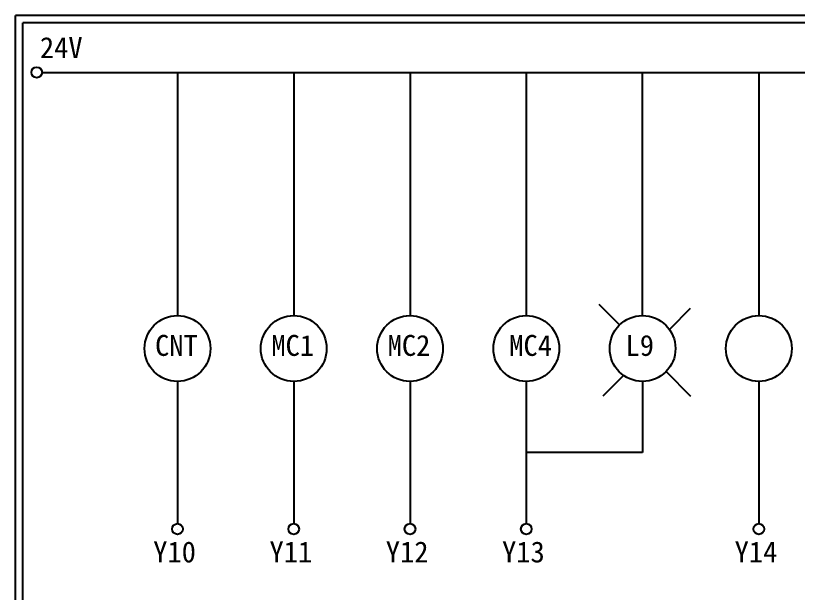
# Model space of a CAD drawing. Extents: x 926 to 1213, y 3 to 207.
# Drawn here: x 925.7 to 1060.4, y 107.6 to 207 of the extents above; entities that cross this region are included whole.
import ezdxf

# ---------------------------------------------------------------- set-up
doc = ezdxf.new("R2010")
doc.units = 0
doc.layers.add('圖框層', color=7, linetype='CONTINUOUS')
doc.layers.add('標尺寸層', color=3, linetype='CONTINUOUS')
doc.styles.add('STSL', font='KAIU.TTF')

msp = doc.modelspace()

# ---------------------------------------------------------------- linework, layer by layer
at = {"layer": '圖框層', "color": 7}
for p, q in [((1212.74, 206.97), (925.74, 206.97)), ((925.74, 3), (925.74, 206.97)), ((1211.49, 205.72), (926.99, 205.72)), ((926.99, 4.25), (926.99, 205.72))]:
    msp.add_line(p, q, dxfattribs=at)
at = {"layer": '標尺寸層', "color": 7}
for p, q in [((930.28, 197.22), (1207.88, 197.22)), ((953.57, 197.22), (953.57, 155.39)), ((973.57, 197.22), (973.57, 155.39)), ((993.57, 197.22), (993.57, 155.39)), ((1013.57, 197.22), (1013.57, 155.39)), ((1053.57, 197.22), (1053.57, 155.39)), ((1029.62, 153.79), (1026.08, 157.33)), ((1038.31, 153.11), (1041.84, 156.65)), ((1037.63, 145.78), (1041.84, 141.57)), ((953.57, 144.07), (953.57, 119.62)), ((973.57, 144.07), (973.57, 119.62)), ((993.57, 144.07), (993.57, 119.62)), ((1013.57, 144.07), (1013.57, 119.62)), ((1030.3, 145.11), (1026.76, 141.57)), ((1053.57, 144.07), (1053.57, 119.62))]:
    msp.add_line(p, q, dxfattribs=at)
at = {"layer": '標尺寸層', "color": 0}
for p, q in [((1033.57, 155.39), (1033.57, 197.22)), ((1033.57, 144.07), (1033.57, 131.84)), ((1033.57, 131.84), (1013.57, 131.84))]:
    msp.add_line(p, q, dxfattribs=at)
at = {"layer": '標尺寸層'}
msp.add_line((953.57, 118.7), (953.57, 118.7), dxfattribs=at)
at = {"layer": '標尺寸層', "color": 7}
for centre, radius in [((929.36, 197.22), 0.92), ((953.57, 149.73), 5.66), ((973.57, 149.73), 5.66), ((993.57, 149.73), 5.66), ((1013.57, 149.73), 5.66), ((1033.57, 149.73), 5.66), ((1053.57, 149.73), 5.66), ((953.57, 118.7), 0.92), ((973.57, 118.7), 0.92), ((993.57, 118.7), 0.92), ((1013.57, 118.7), 0.92), ((1053.57, 118.7), 0.92)]:
    msp.add_circle(centre, radius, dxfattribs=at)

# ---------------------------------------------------------------- texts
at = {"layer": '圖框層', "color": 4, "style": 'STSL'}
for s, p in [('24V', (929.91, 199.68)), ('CNT', (949.72, 148.47)), ('MC1', (969.72, 148.47)), ('MC2', (989.72, 148.47)), ('MC4', (1010.64, 148.47)), ('L9', (1030.64, 148.47)), ('Y10', (949.4, 112.96)), ('Y11', (969.4, 112.96)), ('Y12', (989.4, 112.96)), ('Y13', (1009.4, 112.96)), ('Y14', (1049.4, 112.96))]:
    msp.add_text(s, height=3.6, dxfattribs=at).set_placement(p)

doc.saveas('drawing.dxf')
